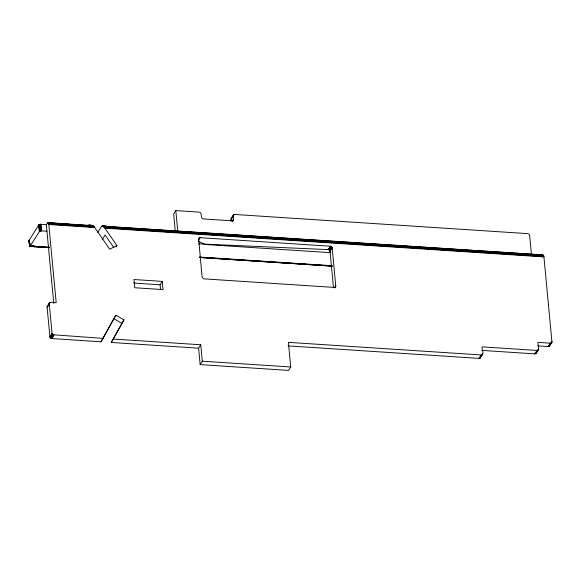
<?xml version="1.0" encoding="UTF-8"?>
<svg xmlns="http://www.w3.org/2000/svg" width="581" height="581" viewBox="0 0 581 581"><rect width="100%" height="100%" fill="white"/><g stroke="black" fill="none" stroke-linecap="round" stroke-linejoin="round"><path stroke-width="0.87" d="M113.397 339.057L200.757 344.773L198.608 348.193L111.247 342.47L123.949 319.862L115.902 315.251L101.036 341.802L51.433 338.52L49.908 336.827L47.112 307.262L47.402 306.26L48.332 305.751M103.186 338.389L52.842 334.736L52.058 333.407L49.262 303.841C49.646 300.682 54.396 303.195 56.183 302.665L48.797 224.506L47.882 222.516L46.327 224.636L53.772 303.376M231.187 221.049L231.144 218.703L232.255 217.89M175.266 231.078L173.654 214.011L175.803 210.598L199.181 212.13C202.936 212.559 199.588 218.5 203.343 218.928L231.884 220.795C235.675 220.657 231.013 214.6 234.797 214.462L527.715 233.627L528.848 234.056L529.632 235.385L531.492 254.994M335.774 286.251L332.201 247.949L330.676 246.257L200.125 237.673L198.622 238.5L202.101 277.144L203.626 278.836L334.177 287.421L335.244 287.13L335.774 286.251L334.917 287.624M480.618 356.85L480.073 358.092L478.998 358.383L288.06 345.884M198.608 348.193L200.155 364.614L288.575 370.402L290.732 366.989L288.401 342.347L481.155 354.962C484.866 354.512 481.417 348.912 482.143 346.864L536.967 350.452C540.679 350.002 537.229 344.402 537.955 342.354L550.338 343.168L551.405 342.877L551.943 342.006L543.939 256.911L542.966 254.957L105.059 226.481M536.43 352.34L535.885 353.582L534.81 353.873L481.794 350.401M46.327 224.636L40.619 224.288L38.883 224.84L29.123 240.258L29.704 246.388L35.042 246.649L29.609 246.337L29.754 243.381M33.64 246.395L29.638 246.083L29.123 240.258L29.609 246.337L34.882 246.714M101.036 341.802L113.324 319.441M111.247 342.47L123.949 319.862M48.913 247.404L29.994 246.3L39.501 231.412L41.236 230.853L46.952 231.209M47.221 306.557L49.552 302.846M47.119 306.899L49.806 302.607M47.969 305.846L50.126 302.432M47.112 307.262L49.262 303.841M48.768 305.069L49.625 303.696M97.811 232.349L101.515 226.467L102.438 226.082L107.216 226.401L107.921 227.926L543.889 256.497L538.892 256.577M102.459 239.285L105.146 235.014L113.76 247.528M49.908 336.827L52.058 333.407M49.988 337.198L52.137 333.777M50.148 337.554L52.297 334.133M50.387 337.873L52.544 334.46M50.692 338.157L52.842 334.736M51.048 338.374L53.198 334.954M51.433 338.52L53.583 335.099M51.832 338.585L53.982 335.164M116.062 246.954L116.926 245.589L104.653 227.774L102.438 226.082M115.902 315.251L113.745 318.671L121.792 323.276M160.567 289.723L160.102 284.799L162.252 281.378L133.957 279.526L134.734 287.74L163.029 289.592L162.252 281.378M198.513 239.154L199.37 237.789M198.441 239.742L199.733 237.687M198.404 240.411L200.125 237.673M231.144 218.703L233.475 214.985M231.042 219.037L233.729 214.745M231.035 219.4L234.049 214.571M232.204 221.317L233.497 219.269M232.531 221.339L233.489 219.633M200.155 364.614L202.311 361.2L200.757 344.773M198.637 243.86L328.127 249.605L330.277 246.191M328.127 249.605L330.676 246.257M328.519 249.677L328.904 249.823L331.061 246.402M333.465 287.501L330.052 251.37L329.26 250.041L331.417 246.62M329.565 250.317L331.715 246.903M329.805 250.643L331.962 247.223M329.972 250.999L332.121 247.579M330.052 251.37L332.201 247.949M334.496 287.944L335.789 285.888M478.998 358.383L481.155 354.962M479.39 358.361L481.547 354.947M479.753 358.266L482.767 353.437M480.073 358.092L482.76 353.8M480.327 357.852L482.658 354.134M534.81 353.873L536.967 350.452M535.203 353.858L537.352 350.437M535.566 353.756L538.58 348.927M535.885 353.582L538.572 349.29M536.14 353.342L538.471 349.631M537.578 345.891L548.181 346.581L550.338 343.168M548.181 346.581L550.73 343.153M548.573 346.566L551.95 341.643M551.943 342.006L548.936 346.472M549.256 346.298L551.841 342.34M91.311 225.798L92.532 225.493L94.442 227.106L109.656 249.191L116.926 245.589M537.643 254.79L542.647 254.892L538.115 254.601L538.74 255.72L543.823 256.119L538.819 256.127M540.788 255.219L541.928 254.899L537.803 254.652L539.299 254.776M107.216 226.401L102.743 226.162L107.369 226.488L103.055 226.307L107.507 226.641L103.374 226.51L107.746 227.171L543.743 255.785L104.34 227.403L107.921 227.926L104.95 228.18L543.939 256.911M89.634 227.178L94.442 227.106L48.739 224.055M48.666 223.649L93.817 226.394L48.564 223.293M538.645 255.371L543.642 255.495L105.139 226.706M30.139 246.17L35.339 246.3M107.746 227.171L104.028 227.062L107.841 227.52M47.562 222.719L93.49 226.096C90.592 226.154 85.269 224.593 92.234 225.413M538.536 255.074L543.489 255.262L538.115 254.601M104.653 227.774L107.921 227.926M29.05 240.447L29.595 246.235L33.633 246.424M89.169 225.443L92.844 225.639L47.722 222.581M35.042 246.649L29.849 246.373L35.201 246.511M29.609 246.337L33.749 246.569L29.595 246.235M89.024 225.283L92.532 225.493L88.878 225.196M29.704 246.388L49.356 247.666M107.064 226.387L101.907 226.132L103.52 226.285M542.298 254.87L102.162 226.067M48.455 223.002L90.411 225.74M48.797 224.506L94.739 227.512M330.269 252.662L204.933 244.456L198.746 241.464M30.285 245.974L48.927 247.194M199.261 257.027L331.49 265.684M199.828 257.289L332.034 265.938M49.516 247.6L34.729 246.707M200.111 257.456L332.172 266.098M200.38 257.55L332.477 266.192M133.572 283.056L160.102 284.799M202.311 361.2L290.732 366.989M88.719 225.188L91.951 225.399L88.399 225.392L91.486 225.595M32.02 246.061L34.308 246.228L29.638 246.083L29.065 240.636M89.503 226.321L94.137 226.735L89.576 226.728L89.409 225.965M105.132 226.437L106.744 226.59M29.37 240.97L29.733 245.894L29.551 243.432M29.624 243.316L29.871 245.669M175.803 210.598L177.757 231.253M41.026 224.288L41.643 230.86M40.619 224.288L41.236 230.853M40.205 224.324L40.823 230.897M39.806 224.404L40.423 230.977M39.443 224.52L40.06 231.093M39.13 224.665L39.748 231.238M38.883 224.84L39.501 231.412M38.716 225.029L39.341 231.601M29.798 242.822L29.958 244.55"/></g></svg>
